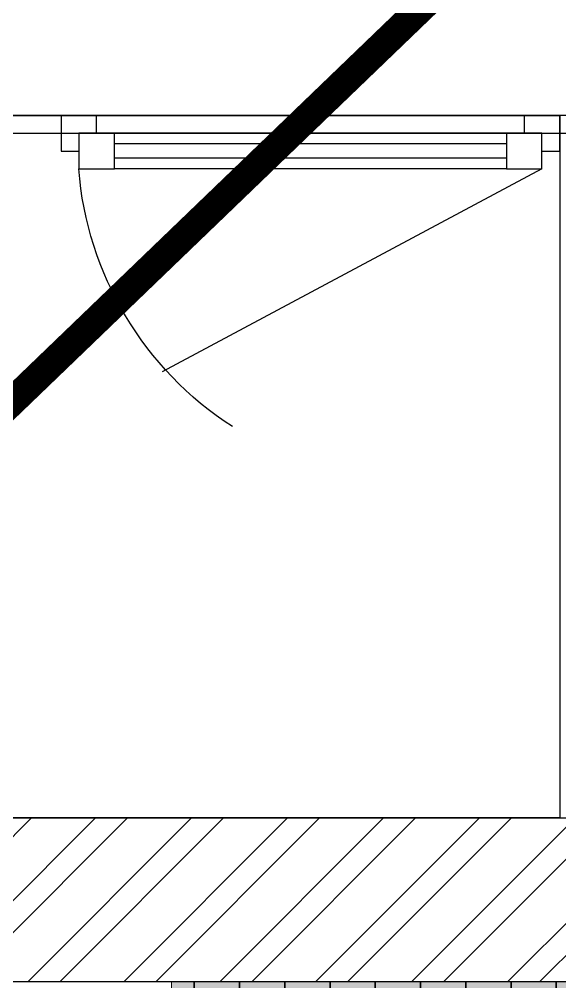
# Model space of a CAD drawing. Header units: millimetres. Extents: x -176651 to 424033, y -469666 to 486614.
# Drawn here: x 185257 to 186015, y 206015 to 207365 of the extents above; entities that cross this region are included whole.
import ezdxf

# ---------------------------------------------------------------- set-up
doc = ezdxf.new("R2010")
doc.units = ezdxf.units.MM
doc.linetypes.add('1625_East Villa$0$HIDDEN', pattern=[0])
doc.linetypes.add('1625E_Roof Plan$0$DASHED', pattern=[0.75, 0.5, -0.25])
for name, color, linetype in [('1625_East Villa$0$ad-Furniture', 8, 'Continuous'), ('1625_East Villa$0$ad-Glass Sectionline', 8, 'Continuous'), ('1625_East Villa$0$ad-Toilet fixtures', 8, 'Continuous'), ('1625_East Villa$0$ad-Verandah', 8, 'Continuous'), ('1625_East Villa$0$ad-Wall', 8, 'Continuous'), ('1625_East Villa$0$ad-Wall hatch', 8, 'Continuous'), ('1625E_Roof Plan$0$ad-Primary Roof', 8, 'Continuous'), ('ad-Plinth', 8, 'Continuous'), ('ad-Verandah', 33, 'Continuous')]:
    doc.layers.add(name, color=color, linetype=linetype)
doc.layers.add('1625_East Villa$0$ad-Landscape', color=8, linetype='Continuous', lineweight=35)

# ---------------------------------------------------------------- blocks, each defined once
blk = doc.blocks.new('A$C92fa9908')
at = {"layer": 'ad-Plinth', "ltscale": 5}
blk.add_lwpolyline([(0, 13620), (12120, 13620), (12120, 0), (0, 0), (0, 4745), (2830, 4745), (2830, 8645), (0, 8645)], close=True, dxfattribs=at)
at = {"layer": 'ad-Verandah', "lineweight": 9}
blk.add_lwpolyline([(13650, 4745), (12120, 4745), (12120, 0), (6200, 0), (6200, -2045), (13650, -2045)], close=True, dxfattribs=at)
blk = doc.blocks.new('zw$C194')
at = {"layer": 'ad-Plinth', "ltscale": 5}
blk.add_blockref('A$C92fa9908', (-12568.4, -222743.9), dxfattribs=at)
blk = doc.blocks.new('1625_East Villa$0$$ZCDB_AUDIT_GENERATED_C85C')
at = {"color": 8}
for points in [[(675, 75), (141.8, 359.5)], [(625, 75), (75, 75)], [(50, 25), (50, 0), (0, 0), (0, 50), (25, 50)], [(675, 50), (700, 50), (700, 0), (650, 0), (650, 25)], [(625, 25), (75, 25)], [(700, 0), (0, 0)]]:
    blk.add_lwpolyline(points, dxfattribs=at)
for points in [[(75, 25), (25, 25), (25, 75), (75, 75)], [(675, 25), (625, 25), (625, 75), (675, 75)]]:
    blk.add_lwpolyline(points, close=True, dxfattribs=at)
at = {"color": 140}
for points in [[(625, 60), (75, 60)], [(625, 40), (75, 40)]]:
    blk.add_lwpolyline(points, dxfattribs=at)
at = {"color": 8, "linetype": '1625_East Villa$0$HIDDEN'}
blk.add_arc((497.1, 38.3), 473.6, 122.8151, 175.5591, dxfattribs=at)
blk = doc.blocks.new('*U177')
blk.add_blockref('1625_East Villa$0$$ZCDB_AUDIT_GENERATED_C85C', (0, 0))
blk = doc.blocks.new('1625_East Villa$0$zw$D46D')
at = {"layer": '1625_East Villa$0$ad-Glass Sectionline'}
blk.add_lwpolyline([(8310, 1215), (5110, 1215), (5110, 1190), (8310, 1190)], close=True, dxfattribs=at)
at = {"layer": '1625_East Villa$0$ad-Toilet fixtures'}
blk.add_lwpolyline([(6745, 230), (5110, 230), (5110, 1215), (6745, 1215)], close=True, dxfattribs=at)
at = {"xscale": -1, "rotation": 180}
blk.add_blockref('*U177', (6045, 1215), dxfattribs=at)
blk = doc.blocks.new('1625_East Villa$0$zw$42B5')
at = {"layer": '1625_East Villa$0$ad-Wall hatch', "transparency": 33554610}
h = blk.add_hatch(dxfattribs=at)
h.set_pattern_fill('ANSI32', color=256, scale=10)
h.set_pattern_definition([(45, (-1040635.14, 674820.02), (-67.351921, 67.351921), []), (45, (-1040590.24, 674820.02), (-67.351921, 67.351921), [])])
h.paths.add_polyline_path([(12120, 13620), (12120, 10220), (11890, 10220), (11890, 13390), (7240, 13390), (7240, 8645), (4245, 8645), (4245, 8875), (4445, 8875), (4445, 9370), (4560, 9370), (4560, 8760), (7010, 8760), (7010, 10500), (6360, 10500), (6360, 10615), (7010, 10615), (7010, 13390), (4560, 13390), (4560, 10615), (5560, 10615), (5560, 10500), (4445, 10500), (4445, 13390), (230, 13390), (230, 8875), (3345, 8875), (3345, 8645), (3060, 8645), (3060, 4745), (3345, 4745), (3345, 4515), (230, 4515), (230, 230), (4995, 230), (4995, 3130), (6060, 3130), (6060, 3015), (5110, 3015), (5110, 230), (8310, 230), (8310, 3015), (6860, 3015), (6860, 3130), (8310, 3130), (8310, 4630), (5110, 4630), (5110, 3930), (4995, 3930), (4995, 4515), (4245, 4515), (4245, 4745), (8540, 4745), (8540, 230), (9240, 230), (9240, 0), (0, 0), (0, 4745), (2830, 4745), (2830, 8645), (0, 8645), (0, 13620)])
at = {"layer": '1625_East Villa$0$ad-Wall'}
blk.add_lwpolyline([(230, 230), (4995, 230), (4995, 3130), (6060, 3130), (6060, 3015), (5110, 3015), (5110, 230), (8310, 230), (8310, 3015), (6860, 3015), (6860, 3130), (8310, 3130), (8310, 4630), (5110, 4630), (5110, 3930), (4995, 3930), (4995, 4515), (4245, 4515), (4245, 4745), (8540, 4745), (8540, 230), (9240, 230), (9240, 0), (0, 0)], dxfattribs=at)
blk = doc.blocks.new('1625_East Villa$0$zw$959F')
at = {"transparency": 33554559}
h = blk.add_hatch(color=43, dxfattribs=at)
h.dxf.hatch_style = 1
h.paths.add_polyline_path([(1530, -8875), (0, -8875), (0, -13620), (-5920, -13620), (-5920, -15665), (1530, -15665)])
at = {"layer": '1625_East Villa$0$ad-Landscape', "transparency": 33554687}
h = blk.add_hatch(dxfattribs=at)
h.set_pattern_fill('DOLMIT', color=44, scale=10, angle=90)
h.set_pattern_definition([(90, (-1096435.54, 661200.024), (-63.5, 5e-14), []), (135, (-1096435.54, 661200.02), (-126.999913, -126.999913), [89.80256, -179.605122])])
h.paths.add_polyline_path([(1530, -8875), (0, -8875), (0, -13620), (-5920, -13620), (-5920, -15665), (1530, -15665)])
blk = doc.blocks.new('1625E_Roof Plan')
at = {"layer": '1625E_Roof Plan$0$ad-Primary Roof', "linetype": '1625E_Roof Plan$0$DASHED', "ltscale": 2, "const_width": 40}
blk.add_lwpolyline([(12570, -2645), (2380, -2645), (7475, 2255)], close=True, dxfattribs=at)
blk = doc.blocks.new('1625_East Villa')
at = {"layer": '1625_East Villa$0$ad-Verandah'}
blk.add_blockref('1625_East Villa$0$zw$959F', (12120, 13620), dxfattribs=at)
at = {"layer": '1625_East Villa$0$ad-Furniture'}
blk.add_blockref('1625_East Villa$0$zw$D46D', (0, 0), dxfattribs=at)
at = {"layer": '1625_East Villa$0$ad-Wall'}
blk.add_blockref('1625_East Villa$0$zw$42B5', (0, 0), dxfattribs=at)
blk.add_blockref('1625E_Roof Plan', (0, 0))
blk = doc.blocks.new("All Plot's Villa Plans")
at = {"ltscale": 5}
blk.add_blockref('1625_East Villa', (179270.5, 206014.9), dxfattribs=at)

msp = doc.modelspace()

# ---------------------------------------------------------------- block references
at = {"ltscale": 5}
msp.add_blockref("All Plot's Villa Plans", (0, 0), dxfattribs=at)

# ---------------------------------------------------------------- next in the draw order: block references
msp.add_blockref('zw$C194', (191838.8, 428758.8), dxfattribs=at)

doc.saveas('drawing.dxf')
